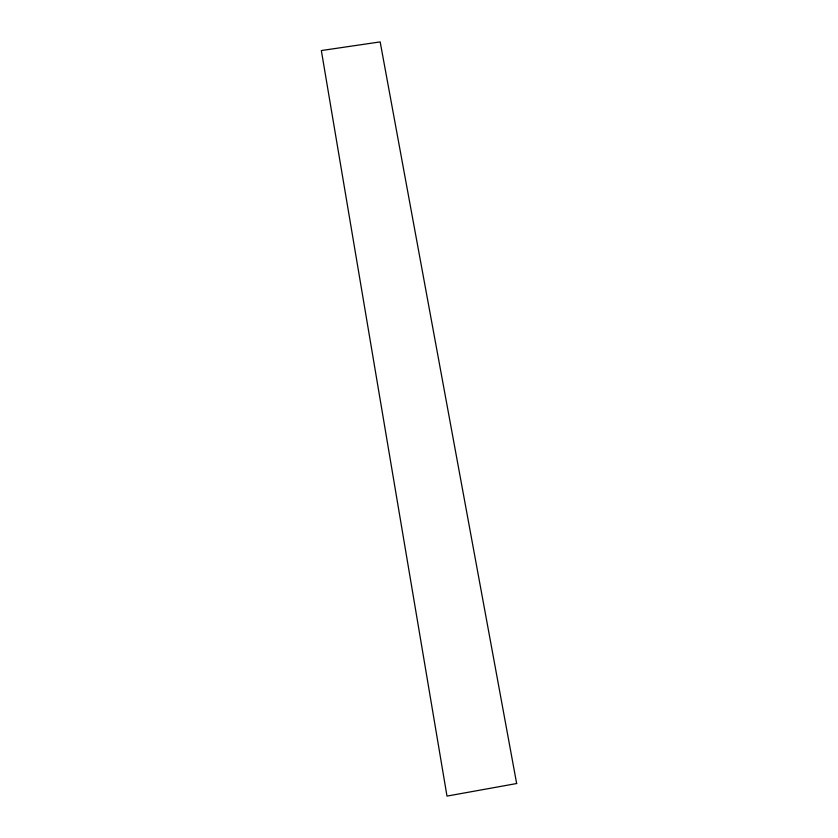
<?xml version="1.0" encoding="UTF-8"?>
<svg xmlns="http://www.w3.org/2000/svg" width="838" height="838" viewBox="0 0 838 838"><rect width="100%" height="100%" fill="white"/><g stroke="black" fill="none" stroke-linecap="round" stroke-linejoin="round"><path stroke-width="1.26" d="M516.658 783.53L446.989 796.1L321.342 50.552L380.169 41.9L516.658 783.53"/></g></svg>
